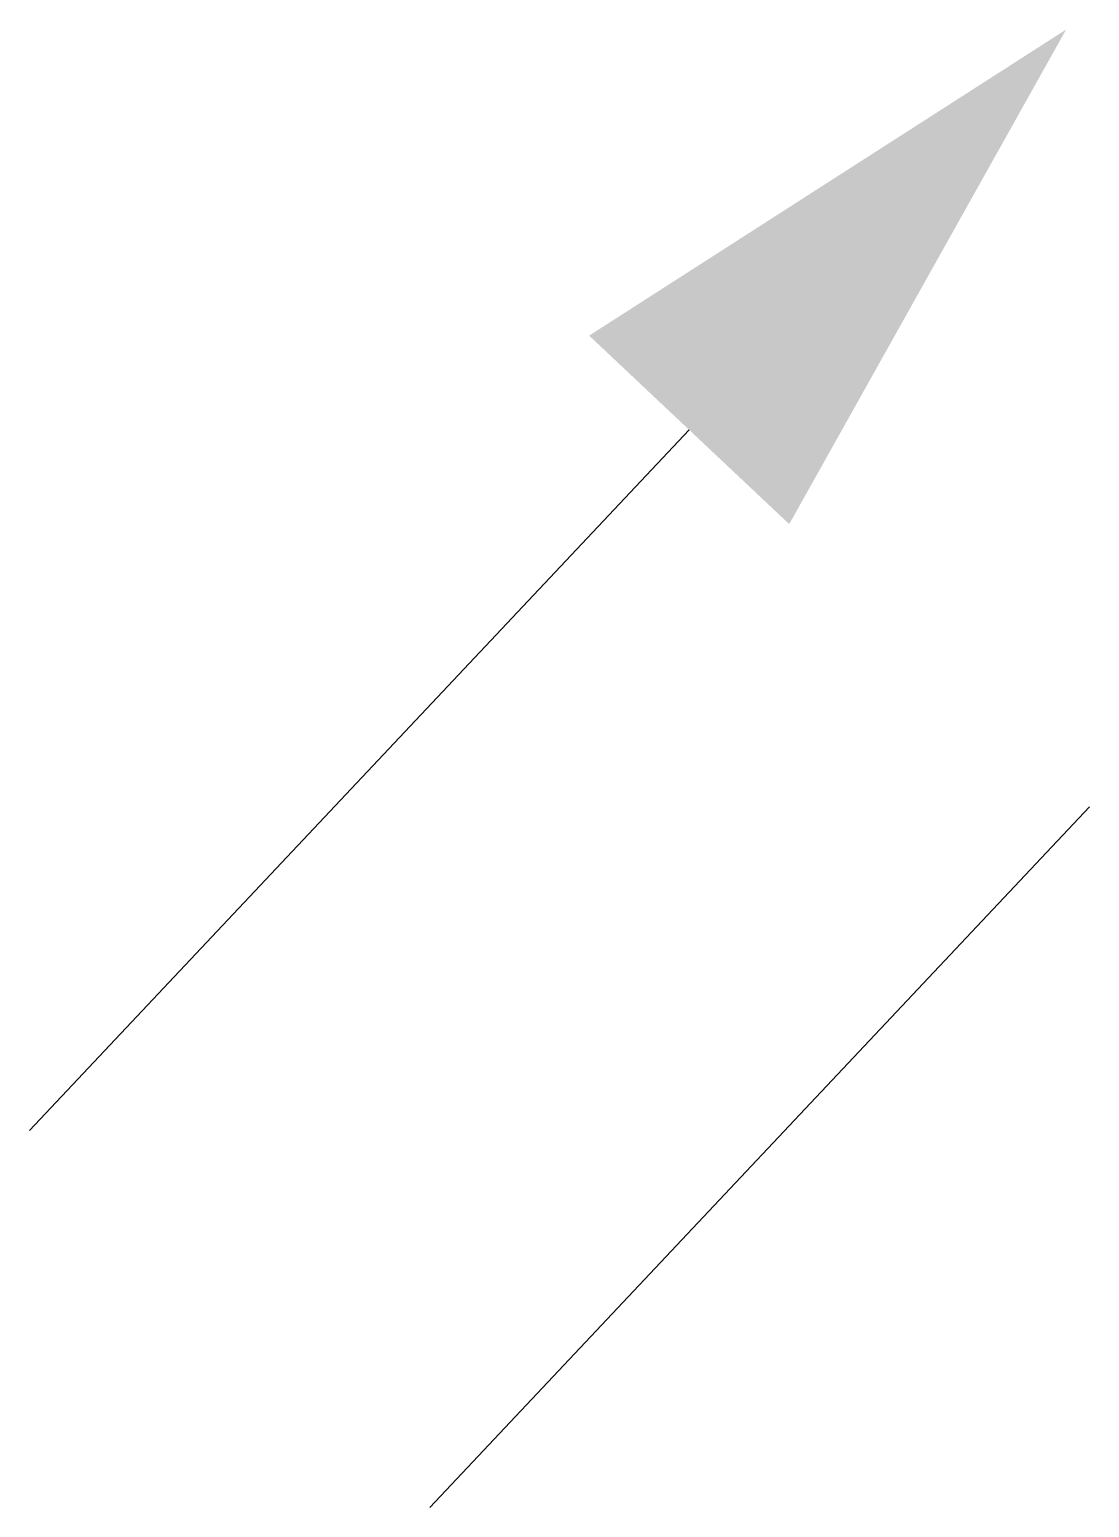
# Model space of a CAD drawing. Extents: x -2.15 to 1.7, y -2.27 to 3.11.
import ezdxf

# ---------------------------------------------------------------- set-up
doc = ezdxf.new("R2010")
doc.units = 0
doc.layers.get('0').update_dxf_attribs({"linetype": 'CONTINUOUS'})

msp = doc.modelspace()

# ---------------------------------------------------------------- linework, layer by layer
at = {"color": 0, "linetype": 'CONTINUOUS'}
for p, q in [((0.2482, 1.6539), (-2.1514, -0.8941)), ((1.7041, 0.2827), (-0.6954, -2.2653))]:
    msp.add_line(p, q, dxfattribs=at)
msp.add_solid([(0.6121, 1.3111), (1.6193, 3.1099), (-0.1158, 1.9967)], dxfattribs=at)

doc.saveas('drawing.dxf')
